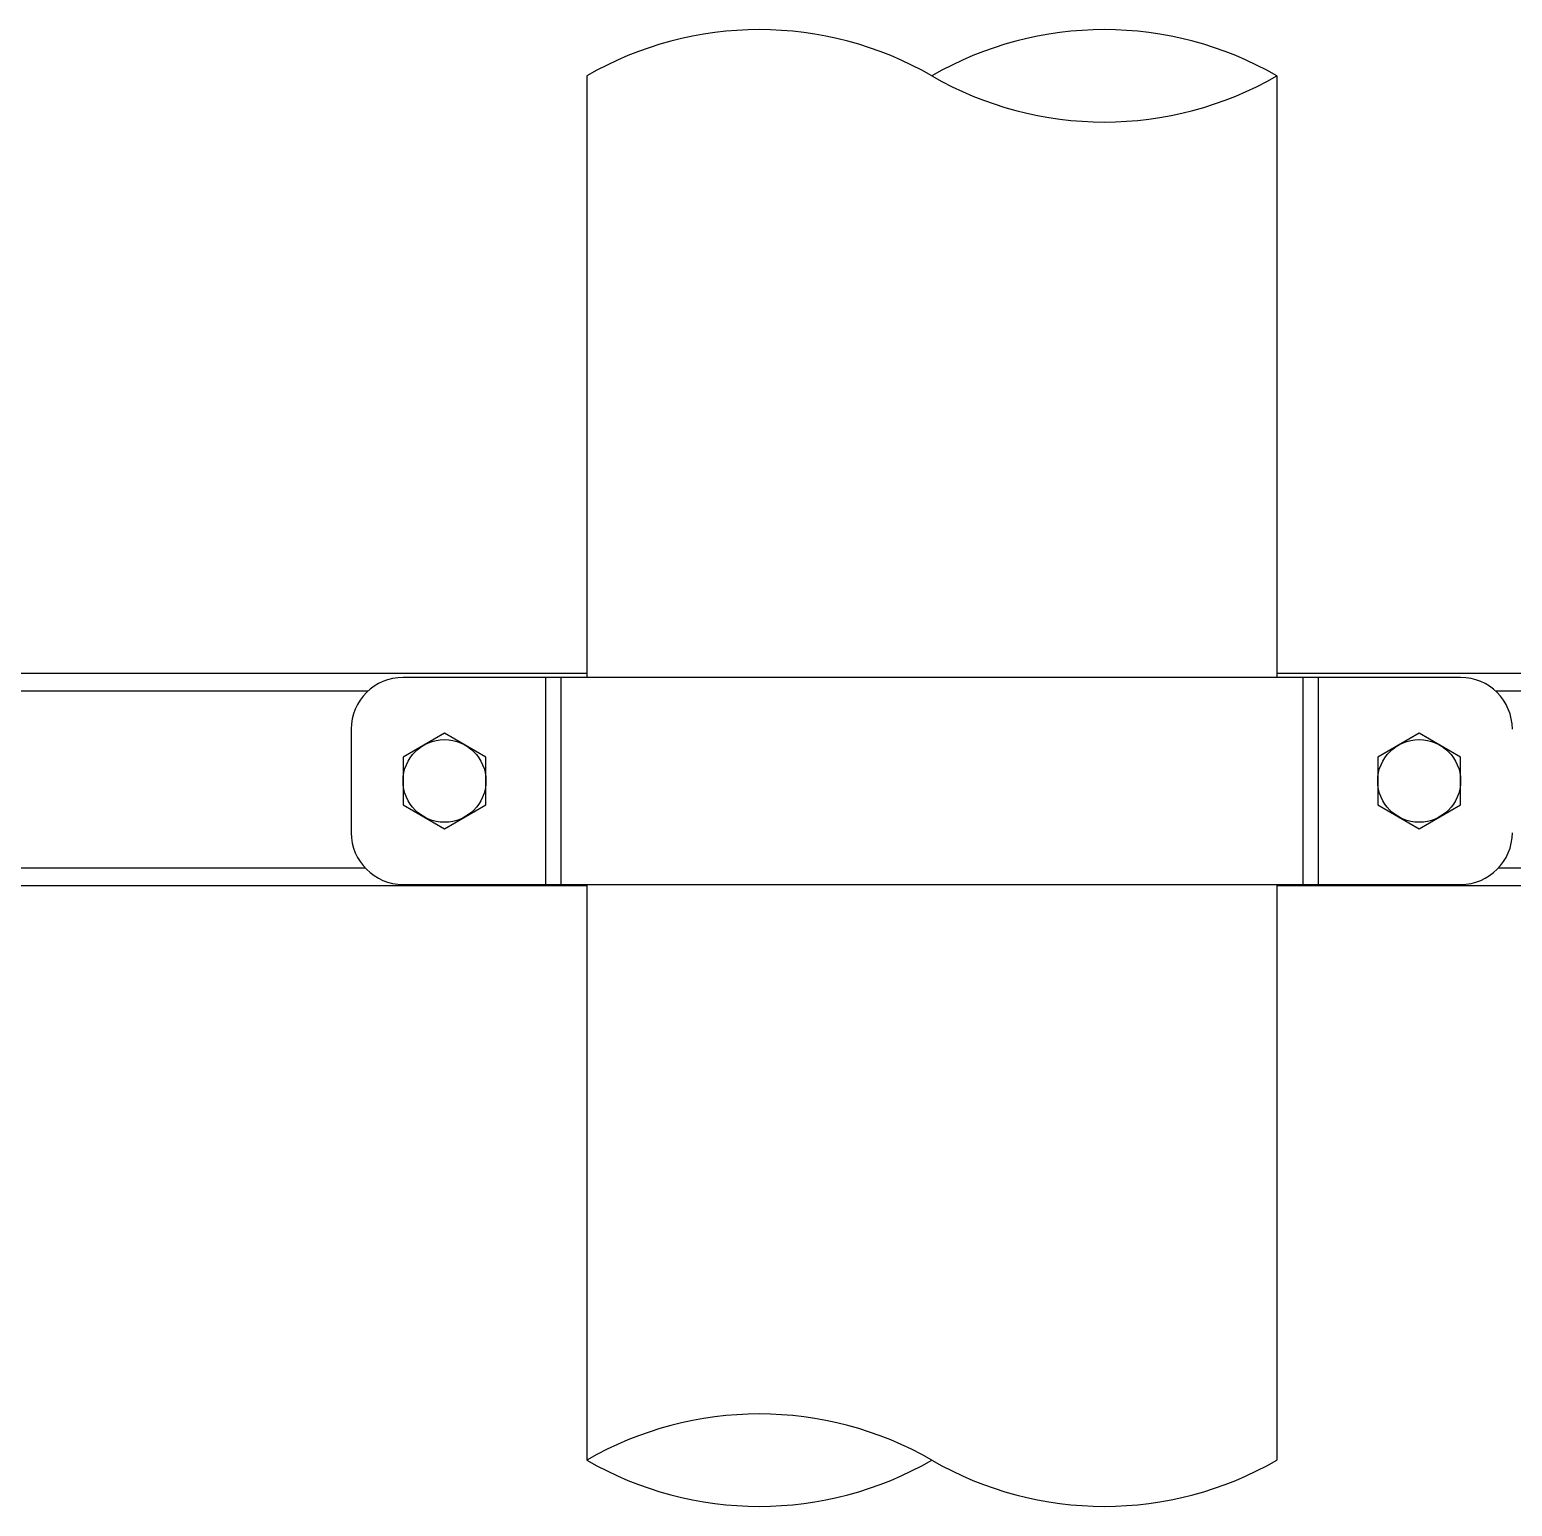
# Model space of a CAD drawing. Extents: x 1725261 to 1937680, y 860327 to 1571294.
# Drawn here: x 1851879 to 1854221, y 1226704 to 1229038 of the extents above; entities that cross this region are included whole.
import ezdxf

# ---------------------------------------------------------------- set-up
doc = ezdxf.new("R2010")
doc.units = 0
doc.header["$LTSCALE"] = 1000
doc.header["$MEASUREMENT"] = 0

msp = doc.modelspace()

# ---------------------------------------------------------------- linework, layer by layer
for p, q in [((1852759.1, 1228965), (1852759.1, 1228014.4)), ((1853849.2, 1228965), (1853849.2, 1228014.4)), ((1852759.1, 1228020.6), (1850962.1, 1228020.6)), ((1854139.5, 1228014.4), (1852468.8, 1228014.4)), ((1852693.7, 1228014.4), (1852693.7, 1227687.3)), ((1852718.2, 1228014.4), (1852718.2, 1227687.3)), ((1854842.7, 1228020.7), (1853849.2, 1228020.7)), ((1853890.1, 1228014.4), (1853890.1, 1227687.3)), ((1853914.6, 1228014.4), (1853914.6, 1227687.3)), ((1852413.7, 1227992.9), (1850962.1, 1227992.9)), ((1854539.9, 1227992.9), (1854194.7, 1227992.9)), ((1852387.1, 1227932.6), (1852387.1, 1227769)), ((1852534.3, 1227926.3), (1852468.8, 1227888.6)), ((1852599.7, 1227888.6), (1852534.3, 1227926.3)), ((1854074.1, 1227926.3), (1854008.7, 1227888.6)), ((1854139.5, 1227888.6), (1854074.1, 1227926.3)), ((1852468.8, 1227888.6), (1852468.8, 1227813)), ((1852599.7, 1227813), (1852599.7, 1227888.6)), ((1854008.7, 1227888.6), (1854008.7, 1227813)), ((1854139.5, 1227813), (1854139.5, 1227888.6)), ((1852468.8, 1227813), (1852534.3, 1227775.3)), ((1852534.3, 1227775.3), (1852599.7, 1227813)), ((1854008.7, 1227813), (1854074.1, 1227775.3)), ((1854074.1, 1227775.3), (1854139.5, 1227813)), ((1852409.4, 1227712.8), (1851002.4, 1227712.8)), ((1854539.9, 1227712.8), (1854198.9, 1227712.8)), ((1852759.1, 1227685), (1850962.1, 1227684.6)), ((1852468.8, 1227687.3), (1854139.5, 1227687.3)), ((1852759.1, 1227687.3), (1852759.1, 1226777.5)), ((1853849.2, 1227687.3), (1853849.2, 1226777.5)), ((1854842.2, 1227685.4), (1853849.2, 1227685.2))]:
    msp.add_line(p, q)
for centre in [(1852534.3, 1227850.8), (1854074.1, 1227850.8)]:
    msp.add_circle(centre, 65.4)
for centre, radius, start, end in [((1853031.6, 1228493), 545, 60, 120), ((1853576.7, 1228493), 545, 60, 120), ((1853576.7, 1229437), 545, 240, 300), ((1852468.8, 1227932.6), 81.8, 90, 180), ((1854139.5, 1227932.6), 81.8, 0, 90), ((1852468.8, 1227769), 81.8, 180, 270), ((1854139.5, 1227769), 81.8, 270, 0), ((1853031.6, 1226305.5), 545, 60, 120), ((1853031.6, 1227249.5), 545, 240, 300), ((1853576.7, 1227249.5), 545, 240, 300)]:
    msp.add_arc(centre, radius, start, end)

doc.saveas('drawing.dxf')
